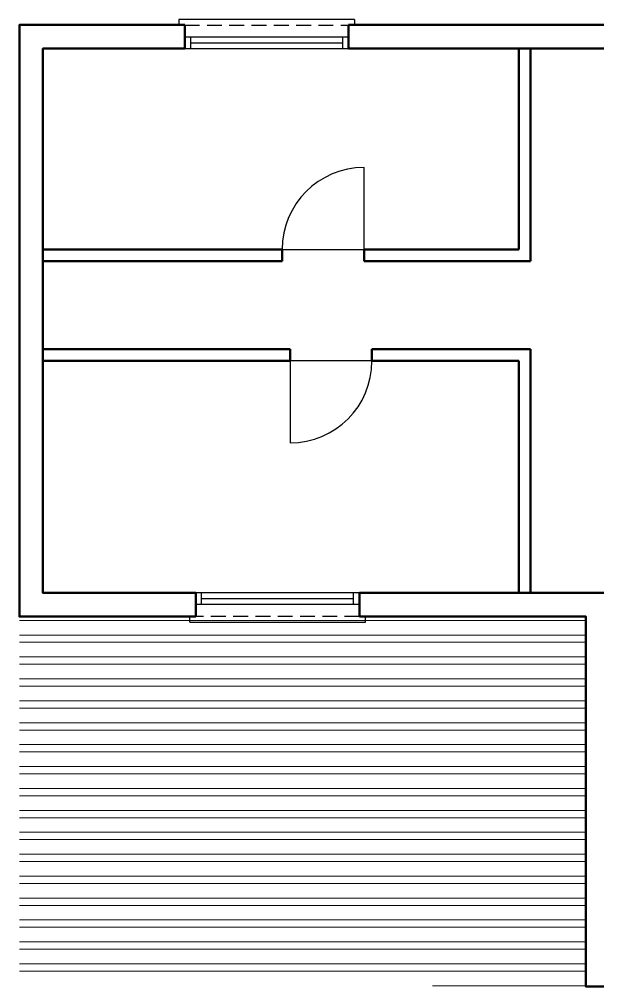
# Model space of a CAD drawing. Header units: millimetres. Extents: x 2091 to 3315, y 1377 to 2255.
# Drawn here: x 2091 to 2585, y 1427 to 2255 of the extents above; entities that cross this region are included whole.
import ezdxf

# ---------------------------------------------------------------- set-up
doc = ezdxf.new("R2010")
doc.units = ezdxf.units.MM
doc.linetypes.add('DASHED', pattern=[19.05, 12.7, -6.35])
doc.layers.add('door', color=3, linetype='Continuous')
for name, color, linetype, lineweight in [('ext wall', 7, 'Continuous', 50), ('graphics', 9, 'Continuous', 9), ('int wall', 6, 'Continuous', 50), ('window', 2, 'Continuous', 25)]:
    doc.layers.add(name, color=color, linetype=linetype, lineweight=lineweight)

msp = doc.modelspace()

# ---------------------------------------------------------------- hatches: boundary and pattern name
at = {"layer": 'graphics'}
h = msp.add_hatch(dxfattribs=at)
h.set_pattern_fill('ANSI32', color=256, scale=50, angle=135)
h.set_pattern_definition([(180, (-53232.965, -23065.826), (-2e-15, -18.75), []), (180, (-53239.215, -23059.576), (-2e-15, -18.75), [])])
edge = h.paths.add_edge_path()
edge.add_line((2090.76, 1432.34), (2090.61, 1743.73))
edge.add_line((2090.61, 1743.73), (2574.99, 1743.73))
edge.add_line((2574.99, 1743.73), (2574.99, 1427.13))
edge.add_line((2574.99, 1427.13), (2090.74, 1430.11))

# ---------------------------------------------------------------- linework, layer by layer
at = {"layer": 'door'}
for p, q in [((2385.32, 2057.84), (2385.32, 2127.84)), ((2315.32, 2057.84), (2385.32, 2057.84)), ((2392.13, 1962.35), (2322.13, 1962.35)), ((2322.13, 1962.35), (2322.13, 1892.35))]:
    msp.add_line(p, q, dxfattribs=at)
for centre, start, end in [((2385.32, 2057.84), 90, 180), ((2322.13, 1962.35), 270, 0)]:
    msp.add_arc(centre, 70, start, end, dxfattribs=at)
at = {"layer": 'ext wall'}
for p, q in [((2232.04, 2249.8), (2232.04, 2229.63)), ((2372.04, 2249.8), (2372.04, 2229.64)), ((2241.45, 1743.73), (2241.45, 1763.9)), ((2381.45, 1743.73), (2381.45, 1763.9))]:
    msp.add_line(p, q, dxfattribs=at)
for points in [[(2241.45, 1743.73), (2090.61, 1743.73), (2090.61, 2249.8), (2232.04, 2249.8)], [(2372.04, 2249.8), (2858.98, 2249.8)], [(2241.45, 1763.9), (2110.78, 1763.9), (2110.78, 2229.63), (2232.04, 2229.63)], [(2372.04, 2229.63), (2858.98, 2229.63)], [(2682.95, 1447.3), (2595.16, 1447.3), (2595.16, 1763.9), (2381.45, 1763.9)], [(2682.95, 1427.13), (2574.99, 1427.13), (2574.99, 1743.73), (2381.45, 1743.73)]]:
    msp.add_lwpolyline(points, dxfattribs=at)
at = {"layer": 'int wall'}
for p, q in [((2517.71, 2057.84), (2517.71, 2229.63)), ((2527.71, 2047.84), (2527.71, 2229.63)), ((2110.78, 2057.84), (2315.32, 2057.84)), ((2315.32, 2057.84), (2315.32, 2047.84)), ((2385.32, 2057.84), (2385.32, 2047.84)), ((2385.32, 2057.84), (2517.71, 2057.84)), ((2110.78, 2047.84), (2315.32, 2047.84)), ((2385.32, 2047.84), (2527.71, 2047.84)), ((2110.78, 1972.35), (2322.13, 1972.35)), ((2322.13, 1962.35), (2322.13, 1972.35)), ((2392.13, 1962.35), (2392.13, 1972.35)), ((2392.13, 1972.35), (2527.71, 1972.35)), ((2527.71, 1972.35), (2527.71, 1763.9)), ((2110.78, 1962.35), (2322.13, 1962.35)), ((2392.13, 1962.35), (2517.71, 1962.35)), ((2517.71, 1962.35), (2517.71, 1763.9))]:
    msp.add_line(p, q, dxfattribs=at)
at = {"layer": 'window'}
for p, q in [((2377.04, 2254.62), (2227.04, 2254.62)), ((2227.04, 2254.62), (2227.04, 2249.62)), ((2377.04, 2254.62), (2377.04, 2249.62)), ((2232.04, 2239.63), (2372.04, 2239.63)), ((2237.04, 2239.63), (2237.04, 2229.64)), ((2237.04, 2234.63), (2367.04, 2234.63)), ((2367.04, 2239.63), (2367.04, 2229.64)), ((2232.04, 2229.64), (2372.04, 2229.64)), ((2381.45, 1763.9), (2241.45, 1763.9)), ((2246.45, 1753.91), (2246.45, 1763.9)), ((2376.46, 1753.91), (2376.46, 1763.9)), ((2376.46, 1758.9), (2246.45, 1758.9)), ((2381.45, 1753.91), (2241.45, 1753.91)), ((2236.46, 1738.92), (2236.46, 1743.91)), ((2236.46, 1738.92), (2386.45, 1738.92)), ((2386.45, 1738.92), (2386.45, 1743.91))]:
    msp.add_line(p, q, dxfattribs=at)
at = {"layer": 'window', "linetype": 'DASHED'}
for p, q in [((2232.04, 2249.62), (2372.04, 2249.62)), ((2381.45, 1743.91), (2241.45, 1743.91))]:
    msp.add_line(p, q, dxfattribs=at)

doc.saveas('drawing.dxf')
